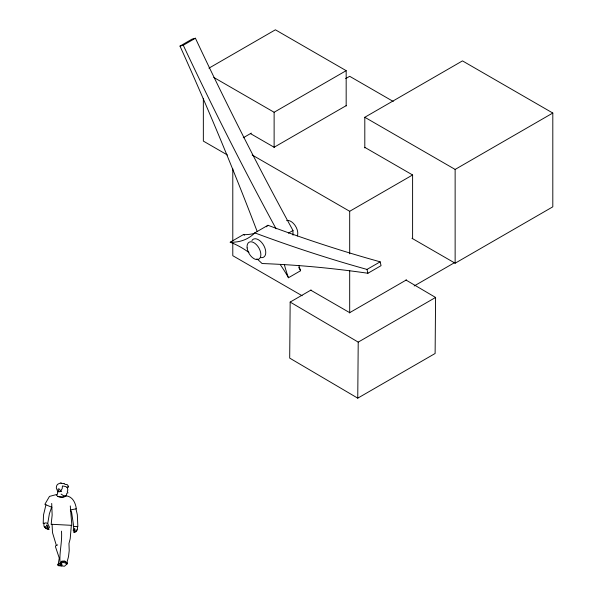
<?xml version="1.0" encoding="UTF-8"?>
<svg xmlns="http://www.w3.org/2000/svg" width="596" height="596" viewBox="0 0 596 596"><rect width="100%" height="100%" fill="white"/><g stroke="black" fill="none" stroke-linecap="round" stroke-linejoin="round"><path stroke-width="0.89" d="M311.119 289.976L290.163 302.075L289.693 358.107L357.749 398.158L435.117 353.488L435.587 297.456L405.958 280.023M357.749 398.158L358.218 342.119L435.587 297.456M70.283 505.907L71.855 525.344L52.076 524.309L52.485 532.586L56.367 545.482M71.356 525.262L70.201 538.717L68.965 543.545L69.218 550.525L68.503 556.679L67.102 561.782L67.467 563.242L64.703 561L61.761 561.156L60.852 562.117L60.934 563.049L61.157 564.084L62.312 565.06L60.777 565.626L60.472 564.33L61.805 561.76L64.368 561.536L66.603 562.81L67.02 563.89L64.547 566.2L58.296 565.693L57.752 564.859L58.08 563.98L59.995 563.362M61.462 531.148C62.476 542.39 58.699 553.662 60.308 564.71L61.552 564.397M58.751 491.253L57.857 491.946L57.439 493.995L56.322 495.112C58.646 497.995 63.377 498.144 66.126 495.82M45.944 504.834L43.508 514.974L43.195 523.534L45.795 522.878L47.769 523.355L49.379 513.774L51.599 507.293M76.593 529.777L75.707 531.371L74.053 532.548L73.829 531.982L75.066 530.157L74.664 528.265L73.956 530.902L73.256 530.88L73.703 526.454L77.845 526.648L77.338 514.743L75.96 508.887L70.298 509.93M61.038 563.734L61.388 563.116C63.109 562.013 65.56 562.654 66.819 564.174M61.12 494.084L63.347 495.589L65.702 495.909L66.26 495.514L66.864 493.22L67.966 492.877L67.296 491.462L67.847 490.039L67.363 487.707L65.769 486.56L62.453 485.949L62.178 488.735L61.164 490.076L61.321 491.618L60.591 491.275L59.555 489.145L58.438 488.824L58.021 489.234L58.564 491.052L59.242 491.804L60.01 491.596M47.538 523.295L49.61 527.46L47.881 527.013L46.846 524.867L46.63 526L47.494 527.683L49.11 529.032L48.909 529.524L45.959 528.563L43.962 526.126L43.851 523.154M257.1 231.3A2043.125 1179.603 60 0 0 179.999 46.093L192.143 39.075L195.421 38.233A2043.125 1179.603 60 0 0 292.979 230.503A90.585 52.299 60 0 0 293.068 235.204M179.999 46.093L183.277 45.244L195.421 38.233M208.95 68.16L275.397 29.8L346.172 70.663L346.172 105.976M213.8 77.435L274.123 112.264L346.172 70.663M243.272 137.751L251.333 133.094M345.658 78.642L349.688 76.31L393.226 101.447M346.172 105.656L274.123 147.257L250.469 133.601M364.804 147.92L364.804 117.278L462.474 60.889L552.805 113.039L552.805 206.827L455.135 263.216L411.97 238.296M248.964 252.488A90.585 52.299 60 0 0 230.205 242.214L243.362 234.615A90.585 52.299 60 0 0 254.842 233.215M230.205 242.214A90.585 52.299 60 0 0 254.805 232.88L267.962 225.281A2045.405 1180.922 60 0 0 367.792 258.329L380.159 261.83L381.06 265.66L367.903 273.259A2045.405 1180.922 60 0 0 262.054 263.529A90.585 52.299 60 0 0 256.898 258.776M288.427 233.133L292.979 230.503M252.145 154.975L349.688 211.289L412.574 174.986M364.804 117.278L455.135 169.428L552.805 113.039M280.425 264.855A90.585 52.299 60 0 1 288.464 277.743L300.608 270.726A90.585 52.299 60 0 1 298.812 265.518M254.805 232.88A2045.405 1180.922 60 0 0 367.002 269.422L380.159 261.83M406.465 279.889L349.688 312.662L310.754 290.185M414.183 285.961L454.495 262.687M67.043 487.237L68.376 487.245L67.87 486.56L68.585 486.351L67.013 484.414L65.851 484.548L64.264 483.959L64.338 483.52L60.934 483.356L61.15 482.775L59.138 483.535L57.432 484.451L56.523 486.068L56.307 487.968L57.857 491.946M57.67 544.878L55.741 545.78L55.435 546.629L59.257 558.035L58.334 563.496L59.093 563.376M65.836 496.081L62.818 496.937L57.611 496.371M75.96 508.887L76.34 508.798C75.461 502.778 72.787 496.602 65.977 495.783M52.076 524.309L51.152 524.45L52.15 515.071L51.703 503.441M57.752 564.859L60.621 565.038M56.873 494.442L49.475 496.401L44.864 504.32L51.904 507.315M73.703 526.454L71.639 512.523L70.492 509.923M74.187 532.452L76.199 531.617L77.562 529.494L77.331 526.611M60.777 565.626L61.448 565.895M45.832 528.414L44.29 526.529M48.529 529.36L46.883 528.555L45.058 526.387M364.804 147.368L412.603 174.971L412.603 238.661M227.471 155.027L203.348 141.096L203.348 98.347M302.127 295.735L232.79 255.706L232.79 242.758M290.163 302.075L358.218 342.119M367.002 269.422L367.903 273.259M66.938 563.086L67.02 563.89M455.135 169.428L455.135 263.216M349.688 211.289L349.688 253.836M349.688 270.48L349.688 313.019M274.123 112.264L274.123 147.577M232.79 168.772L232.79 240.903M276.097 228.812A2043.125 1179.603 60 0 1 183.277 45.244M288.464 277.743A90.585 52.299 60 0 1 284.404 264.743M298.708 267.433A90.585 52.299 60 0 1 300.608 270.726M286.616 220.639A9.759 5.632 60 0 1 295.02 225.348A9.759 5.632 60 0 1 297.307 236.009M251.922 240.538A10.378 5.99 60 0 1 264.043 245.999A10.378 5.99 60 0 1 260.638 257.561M267.962 225.281A90.585 52.299 60 0 1 266.337 226.823M243.362 234.615A90.585 52.299 60 0 1 244.688 235.137M247.124 247.899A9.759 5.632 60 0 0 258.239 259.409A9.759 5.632 60 0 0 256.504 244.755A9.759 5.632 60 0 0 247.124 247.899"/></g></svg>
